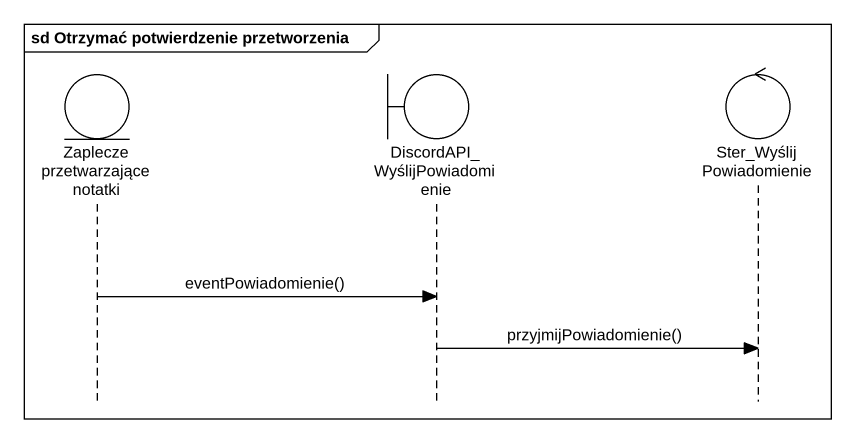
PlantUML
@startuml
mainframe sd Otrzymać potwierdzenie przetworzenia
hide footbox
entity "Zaplecze przetwarzające notatki" as Zaplecze_przetwarzające
boundary "DiscordAPI_WyślijPowiadomienie" as DiscordAPI
control Ster_WyślijPowiadomienie

Zaplecze_przetwarzające -> DiscordAPI : eventPowiadomienie()
DiscordAPI -> Ster_WyślijPowiadomienie : przyjmijPowiadomienie()
@enduml
